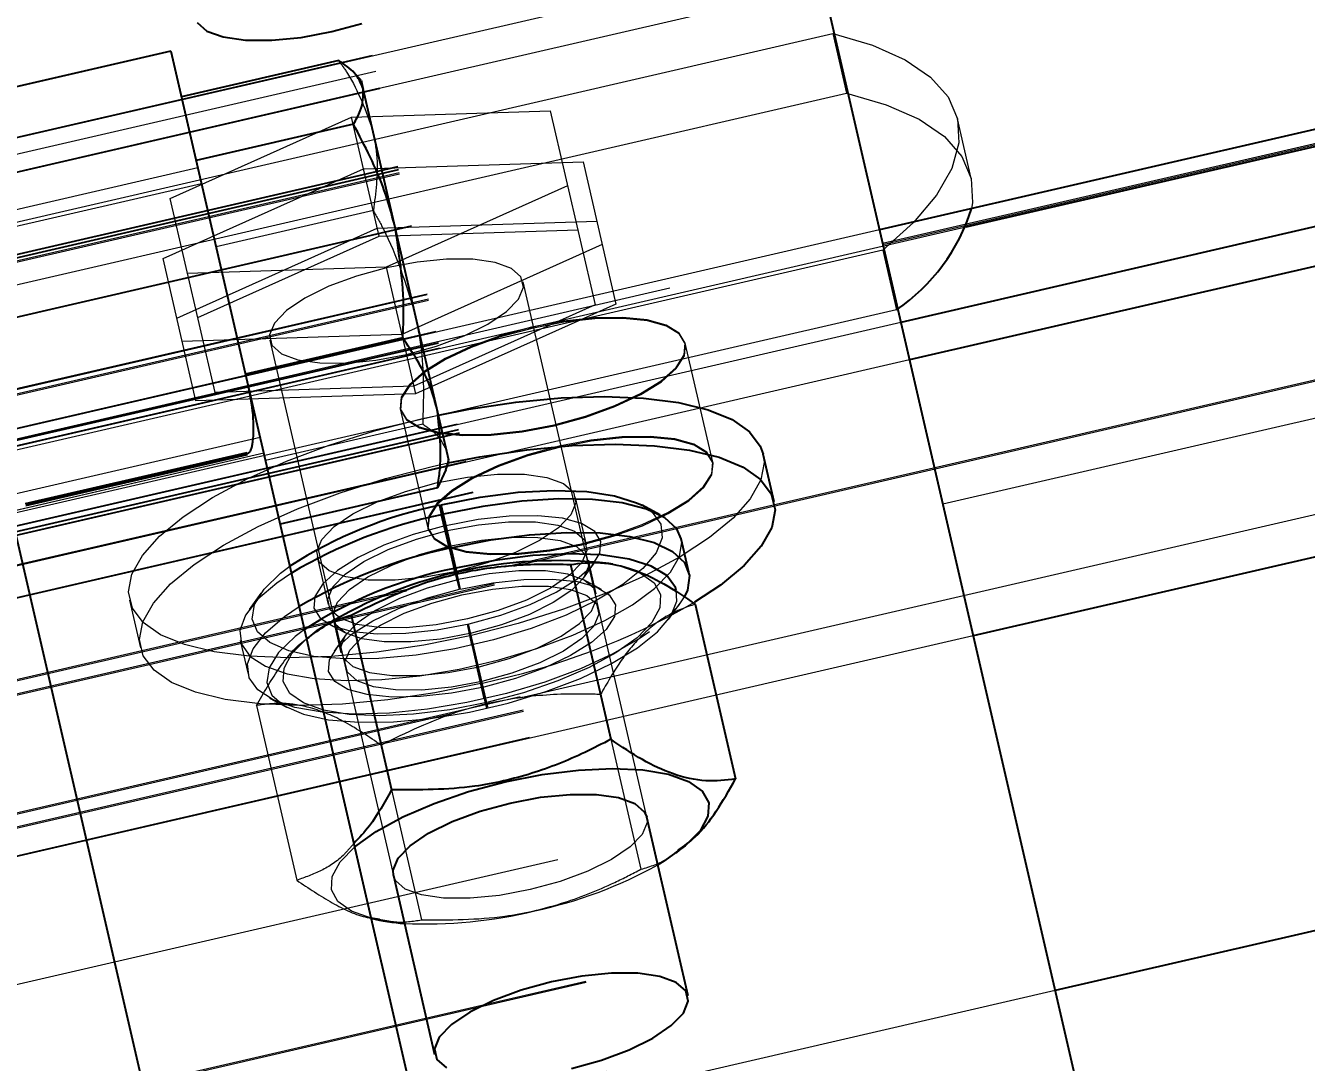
# Model space of a CAD drawing. Header units: millimetres. Extents: x 1293 to 41893, y 1011 to 26911.
# Drawn here: x 11547.72 to 11589.41, y 5356.53 to 5390.3 of the extents above; entities that cross this region are included whole.
import ezdxf

# ---------------------------------------------------------------- set-up
doc = ezdxf.new("R2010")
doc.units = ezdxf.units.MM
doc.header["$LTSCALE"] = 50
doc.linetypes.add('HIDDEN', pattern=[1.905, 1.27, -0.635])
doc.layers.add('CAPA_1', color=7, linetype='Continuous')
doc.styles.add('SLDTEXTSTYLE0', font='TXT', dxfattribs={"width": 0.75})
doc.dimstyles.new('SLDDIMSTYLE0', dxfattribs={"dimtxt": 100, "dimasz": 100, "dimexe": 0, "dimexo": 0.0625, "dimgap": 25, "dimtad": 2, "dimdec": 0, "dimlfac": 1.5, "dimrnd": 1e-09, "dimzin": 12, "dimdsep": 46, "dimtxsty": 'SLDTEXTSTYLE0', "dimsah": 1, "dimcen": 0.09, "dimadec": 0, "dimazin": 3, "dimtfac": 1, "dimtdec": 0, "dimtofl": 0, "dimtmove": 0, "dimatfit": 3, "dimfxl": 1, "dimfrac": 2, "dimtolj": 1, "dimtzin": 12, "dimarcsym": 0})
doc.dimstyles.new('SLDDIMSTYLE1', dxfattribs={"dimtxt": 100, "dimasz": 100, "dimexe": 0, "dimexo": 0.0625, "dimgap": 25, "dimtad": 2, "dimdec": 4, "dimlfac": 75, "dimzin": 12, "dimdsep": 46, "dimtxsty": 'SLDTEXTSTYLE0', "dimsah": 1, "dimcen": 0.09, "dimadec": 0, "dimazin": 3, "dimtfac": 1, "dimtdec": 0, "dimtofl": 0, "dimtmove": 0, "dimatfit": 3, "dimfxl": 1, "dimfrac": 2, "dimtolj": 1, "dimtzin": 12, "dimarcsym": 0})

# ---------------------------------------------------------------- blocks, each defined once
blk = doc.blocks.new('_D_3')
at = {"layer": 'CAPA_1', "transparency": 16777216}
blk.add_arc((9899.266, 4708.493), 5214.315, 0, 13, dxfattribs=at)
for points in [[(14979.938, 5881.459), (14986.476, 5780.493), (15016.521, 5787.127)], [(15113.581, 4708.493), (15128.006, 4808.636), (15097.238, 4808.341)]]:
    blk.add_solid(points, dxfattribs=at)
at = {"layer": 'CAPA_1', "transparency": 16777216, "insert": (15196.758, 5413.272), "char_height": 100, "attachment_point": 1, "rotation": 276.5, "style": 'SLDTEXTSTYLE0'}
blk.add_mtext('13°', dxfattribs=at)
blk = doc.blocks.new('_D_5')
at = {"layer": 'CAPA_1', "transparency": 16777216}
for p, q in [((11574.397, 7831.177), (17588.061, 7831.177)), ((17538.061, 7831.177), (17538.061, 4708.493)), ((16485.165, 4708.493), (17588.061, 4708.493))]:
    blk.add_line(p, q, dxfattribs=at)
for points in [[(17538.061, 7831.177), (17522.676, 7731.177), (17553.445, 7731.177)], [(17538.061, 4708.493), (17553.445, 4808.493), (17522.676, 4808.493)]]:
    blk.add_solid(points, dxfattribs=at)
at = {"layer": 'CAPA_1', "transparency": 16777216, "insert": (17409.154, 6122.057), "char_height": 100, "attachment_point": 1, "rotation": 90, "style": 'SLDTEXTSTYLE0'}
blk.add_mtext('4684', dxfattribs=at)

msp = doc.modelspace()

# ---------------------------------------------------------------- linework, layer by layer
at = {"color": 1, "linetype": 'HIDDEN', "lineweight": 18}
for p, q in [((16327.8123211, 6489.1646889), (11124.0071077, 5287.7715924)), ((12023.0385008, 5496.4572404), (11231.0705122, 5313.6170235)), ((12023.1598204, 5495.9317478), (11231.1918317, 5313.0915308)), ((12023.2840107, 5495.3938202), (11231.3160221, 5312.5536032)), ((12023.2889783, 5495.3723031), (11231.3209897, 5312.5320861)), ((12023.8726632, 5492.8440864), (11231.9046745, 5310.0038695)), ((12023.8776308, 5492.8225693), (11231.9096421, 5309.9823524)), ((12023.8970268, 5492.7385559), (11231.9290381, 5309.898339)), ((12023.9019944, 5492.7170389), (11231.9340057, 5309.8768219)), ((12023.9203405, 5492.6375732), (11231.9523518, 5309.7973563)), ((12023.9299551, 5492.5959276), (11231.9619665, 5309.7557107)), ((12024.3200944, 5490.9060487), (11232.3521058, 5308.0658318)), ((12024.325062, 5490.8845317), (11232.3570734, 5308.0443147)), ((12032.7319294, 5488.8778734), (11232.0831896, 5304.0335471)), ((12024.833013, 5488.6843541), (11232.8650244, 5305.8441372)), ((12024.8379806, 5488.6628371), (11232.869992, 5305.8226201)), ((12024.8710247, 5488.5197074), (11232.9030361, 5305.6794904)), ((12024.8806394, 5488.4780618), (11232.9126507, 5305.6378448)), ((12025.1148595, 5487.463543), (11233.1468708, 5304.623326)), ((12025.1985693, 5487.100956), (11233.2305806, 5304.2607391)), ((12025.2035369, 5487.079439), (11233.2355482, 5304.239222)), ((12025.2382307, 5486.9291638), (11233.270242, 5304.0889468)), ((12025.810123, 5484.4520259), (11233.8421343, 5301.611809)), ((12025.8512467, 5484.2738995), (11233.883258, 5301.4336826)), ((12025.8562143, 5484.2523825), (11233.8882257, 5301.4121655)), ((12025.8756103, 5484.168369), (11233.9076217, 5301.3281521)), ((12025.8805779, 5484.146852), (11233.9125893, 5301.306635)), ((12026.0919694, 5483.2312148), (11234.1239808, 5300.3909978)), ((12008.7223607, 5483.1916215), (11249.7530382, 5307.9697469)), ((12008.7319754, 5483.1499759), (11249.7626529, 5307.9281013)), ((12026.3230416, 5482.2303313), (11234.3550529, 5299.3901144)), ((12026.3280092, 5482.2088143), (11234.3600205, 5299.3685973)), ((12027.0114188, 5479.2486419), (11235.0434302, 5296.408425)), ((12027.0210335, 5479.2069963), (11235.0530448, 5296.3667794)), ((12027.8604579, 5475.5710498), (11235.8924692, 5292.7308328)), ((12027.9621031, 5475.1307761), (11235.9941144, 5292.2905591)), ((12027.9717177, 5475.0891305), (11236.0037291, 5292.2489135)), ((12010.6836634, 5474.6962862), (11251.7143409, 5299.4744116)), ((12028.1683281, 5474.2375174), (11236.2003394, 5291.3973004)), ((12029.0875821, 5470.2557909), (11237.1195934, 5287.4155739)), ((12030.000852, 5466.2999843), (11238.0328633, 5283.4597674)), ((12030.0104666, 5466.2583387), (11238.042478, 5283.4181218)), ((12030.6782263, 5463.3659541), (11238.7102376, 5280.5257371)), ((12030.8302167, 5462.7076111), (11238.862228, 5279.8673941)), ((12030.9515362, 5462.1821185), (11238.9835476, 5279.3419015)), ((12030.9611509, 5462.1404729), (11238.9931622, 5279.3002559)), ((12031.0757266, 5461.6441909), (11239.107738, 5278.8039739)), ((12031.0853413, 5461.6025453), (11239.1173526, 5278.7623283)), ((12031.664379, 5459.0944571), (11239.6963904, 5276.2542401)), ((12031.6739937, 5459.0528115), (11239.706005, 5276.2125945)), ((12031.6887427, 5458.9889266), (11239.720754, 5276.1487096)), ((12031.6983573, 5458.947281), (11239.7303686, 5276.107064)), ((11730.0150117, 5428.2312722), (11341.2547739, 5338.4788993)), ((11694.5335261, 5402.9538126), (11563.316783, 5372.6600405)), ((11694.3164923, 5402.8598411), (11563.6100414, 5372.6838792)), ((11695.8901168, 5398.8857923), (11563.8018409, 5368.390811)), ((11573.4366415, 5392.6358085), (11507.4393092, 5377.3991238)), ((11543.0580806, 5382.8927723), (11573.9943301, 5390.0349683)), ((11573.9943301, 5390.0349683), (11574.4417614, 5388.0969306)), ((11552.4434171, 5389.4729107), (11544.1937505, 5387.5683251)), ((11552.4477236, 5389.4542574), (11544.198057, 5387.5496718)), ((11552.4454838, 5389.4639589), (11552.4434171, 5389.4729107)), ((11543.5055118, 5380.9547346), (11574.4417614, 5388.0969306)), ((11552.4237151, 5384.6682965), (11558.3288977, 5387.3185037)), ((11558.3288977, 5387.3185037), (11564.798215, 5387.5251749)), ((11559.2237602, 5383.4424283), (11558.3288977, 5387.3185037)), ((11564.798215, 5387.5251749), (11566.2572122, 5381.2055637)), ((11578.5039199, 5385.3198273), (11578.0564887, 5387.257865)), ((11553.3238098, 5385.6595108), (11528.5748102, 5379.945754)), ((11553.3237302, 5385.6598558), (11545.0740636, 5383.7552702)), ((11552.191953, 5382.7085611), (11558.7171022, 5385.6370052)), ((11558.7171022, 5385.6370052), (11565.8656129, 5385.8653742)), ((11565.8656129, 5385.8653742), (11566.9364056, 5381.2272615)), ((11553.4427668, 5385.1442516), (11517.6309643, 5376.8764455)), ((11565.3623497, 5385.0816391), (11559.4571671, 5382.431432)), ((11553.8827124, 5378.3486853), (11552.4237151, 5384.6682965)), ((11559.0363563, 5384.2748129), (11553.9163875, 5383.092775)), ((11559.1645335, 5383.6989675), (11566.3130442, 5383.9273365)), ((11575.5130002, 5383.6421111), (11509.5156678, 5368.4054263)), ((11578.3216695, 5383.7276818), (11509.639039, 5367.8710471)), ((11552.6393842, 5380.7705234), (11559.1645335, 5383.6989675)), ((11559.2237602, 5383.4424283), (11565.6930775, 5383.6490995)), ((11553.3185777, 5380.7922212), (11559.2237602, 5383.4424283)), ((11566.4889743, 5383.1652992), (11559.9638251, 5380.2368551)), ((11575.6228467, 5382.981088), (11544.6865972, 5375.838892)), ((11553.2627457, 5378.0704484), (11552.191953, 5382.7085611)), ((11575.6228467, 5382.981088), (11576.070278, 5381.0430503)), ((11559.4571671, 5382.431432), (11552.9878498, 5382.2247607)), ((11559.4571671, 5382.431432), (11560.4112564, 5378.2988174)), ((11567.9375943, 5364.5175748), (11563.9127282, 5381.9511852)), ((11576.070278, 5381.0430503), (11545.1340284, 5373.9008543)), ((11566.2572122, 5381.2055637), (11560.3520296, 5378.5553566)), ((11566.9364056, 5381.2272615), (11560.4112564, 5378.2988174)), ((11576.2082637, 5380.630594), (11510.2109313, 5365.3939093)), ((11559.9638251, 5380.2368551), (11552.8153144, 5380.0084861)), ((11555.6630616, 5380.0465996), (11559.6879278, 5362.6129892)), ((11570.0876863, 5376.0794146), (11569.1928238, 5379.95549)), ((11576.4901102, 5379.4097829), (11510.4927778, 5364.1730981)), ((11560.3520296, 5378.5553566), (11553.8827124, 5378.3486853)), ((11560.4112564, 5378.2988174), (11553.2627457, 5378.0704484)), ((11559.9119489, 5377.8128312), (11560.8068114, 5373.9367559)), ((11560.6426574, 5377.3171587), (11555.5226885, 5376.1351208)), ((11519.5355499, 5368.626779), (11555.3473524, 5376.894585)), ((11530.717469, 5370.6648791), (11555.4664686, 5376.3786359)), ((11547.2167224, 5374.4743953), (11555.466389, 5376.3789809)), ((11554.9191748, 5376.3968624), (11547.7007165, 5374.73035)), ((11554.9394311, 5376.3091226), (11547.7209729, 5374.6426102)), ((11570.0956155, 5376.0450693), (11570.0876863, 5376.0794146)), ((11565.9780147, 5373.3818247), (11565.6200697, 5374.9322548)), ((11560.8068114, 5373.9367559), (11560.8147407, 5373.9024105)), ((11557.2054098, 5372.9895775), (11557.5633548, 5371.4391474)), ((11565.8746859, 5372.3024597), (11566.2578856, 5372.833656)), ((11566.2927258, 5371.7928345), (11566.0403745, 5372.8858877)), ((11561.8409425, 5371.938278), (11561.713497, 5372.4375791)), ((11561.7291055, 5372.4412198), (11561.7738562, 5372.2473832)), ((11561.8777298, 5371.9468232), (11561.7618375, 5372.448808)), ((11561.8409425, 5371.938278), (11561.7738562, 5372.2473832)), ((11566.4653265, 5371.9351307), (11565.8880478, 5372.2445831)), ((11560.335161, 5371.9716788), (11301.5360256, 5312.2231905)), ((11560.1181272, 5371.8777073), (11301.829284, 5312.2470293)), ((11551.1006566, 5371.5801842), (11551.4586016, 5370.029754)), ((11555.3745424, 5371.8072915), (11554.9913428, 5371.2760951)), ((11568.642894, 5370.9516085), (11569.0260936, 5371.4828048)), ((11557.5521099, 5370.8237693), (11558.1293886, 5370.5143169)), ((11557.7247106, 5370.9660655), (11557.9770619, 5369.8730122)), ((11562.2442257, 5370.1200434), (11562.1028965, 5370.8036306)), ((11562.1781025, 5370.4964001), (11562.1028965, 5370.8036306)), ((11562.7727625, 5368.0700106), (11562.1397066, 5370.8120767)), ((11578.5664688, 5370.4160854), (11512.5691364, 5355.1794007)), ((11554.7053327, 5370.2689871), (11554.9576839, 5369.1759339)), ((11557.0773793, 5370.502218), (11557.0743401, 5370.5000229)), ((11558.1427505, 5370.4564403), (11557.7595508, 5369.925244)), ((11562.1781025, 5370.4964001), (11562.4304538, 5369.4033468)), ((11562.2442257, 5370.1200434), (11562.3927353, 5369.4582552)), ((11562.6450866, 5368.3652019), (11562.3927353, 5369.4582552)), ((11562.5789633, 5368.7415585), (11562.4304538, 5369.4033468)), ((11562.5789633, 5368.7415585), (11562.7202926, 5368.0579713)), ((11555.2281782, 5368.1548455), (11556.542912, 5362.4601081)), ((11555.6562352, 5368.3961298), (11556.2335139, 5368.0866773)), ((11562.6450866, 5368.3652019), (11562.7202926, 5368.0579713)), ((11561.6917517, 5367.9036585), (11302.0210835, 5307.9539611)), ((11566.7709488, 5367.050572), (11567.7480588, 5362.8182438)), ((11559.6261088, 5365.4010558), (11560.6032188, 5361.1687276)), ((11559.2302893, 5361.1615807), (11559.2339832, 5361.1609401)), ((11581.2330045, 5358.8660507), (11515.2356721, 5343.6293659))]:
    msp.add_line(p, q, dxfattribs=at)
at = {"color": 7, "linetype": 'Continuous', "lineweight": 25}
for p, q in [((11564.8201837, 5429.9577879), (11588.4516773, 5327.5985435)), ((11537.3251661, 5417.319433), (11560.1298502, 5318.5414937)), ((11676.2619718, 5406.9018439), (11575.5130002, 5383.6421111)), ((11676.1319912, 5406.3089738), (11578.3216695, 5383.7276818)), ((11678.9771262, 5404.3566554), (11576.2082637, 5380.630594)), ((11680.0777977, 5403.3248849), (11576.4901102, 5379.4097829)), ((11685.8072621, 5395.1745734), (11578.5664688, 5370.4160854)), ((11552.4454838, 5389.4639589), (11544.1958172, 5387.5593733)), ((11552.4454838, 5389.4639589), (11562.9431996, 5343.9933559)), ((11557.9087274, 5389.1591105), (11552.7887585, 5387.9770726)), ((11558.6390427, 5388.5164709), (11558.4143264, 5388.7574497)), ((11558.6390427, 5388.5164709), (11558.6971533, 5388.2647662)), ((11558.6971533, 5388.2647662), (11558.7039773, 5388.2352084)), ((11561.4960179, 5376.1415519), (11558.7039773, 5388.2352084)), ((11558.3873995, 5387.0857538), (11553.2674306, 5385.9037159)), ((11688.4737977, 5383.6245386), (11581.2330045, 5358.8660507)), ((11559.9937005, 5380.1280996), (11554.8737317, 5378.9460616)), ((11554.929227, 5376.3533214), (11547.7107688, 5374.686809)), ((11561.3996823, 5375.8264524), (11561.4960179, 5376.1415519)), ((11572.082768, 5374.791218), (11571.724823, 5376.3416482)), ((11561.3999104, 5375.8283307), (11561.1213295, 5375.243802)), ((11561.1213295, 5375.243802), (11556.0013606, 5374.0617641)), ((11561.1922366, 5374.6767089), (11561.2593229, 5374.3676037)), ((11561.1922366, 5374.6767089), (11561.3648756, 5374.0003501)), ((11561.7207408, 5372.6268173), (11561.2446739, 5374.6888894)), ((11561.5116741, 5373.2745504), (11561.2593229, 5374.3676037)), ((11568.3612012, 5374.3627702), (11567.7839225, 5374.6722226)), ((11561.521505, 5373.3404364), (11561.3648756, 5374.0003501)), ((11569.3121037, 5372.4899128), (11569.0597525, 5373.5829661)), ((11561.5116741, 5373.2745504), (11561.6683035, 5372.6146368)), ((11561.521505, 5373.3404364), (11561.7291055, 5372.4412198)), ((11565.4562939, 5372.7449683), (11566.7709488, 5367.050572)), ((11566.8292233, 5372.7521152), (11566.7081667, 5372.7731083)), ((11561.713497, 5372.4375791), (11561.6683035, 5372.6146368)), ((11561.7618375, 5372.448808), (11561.7207408, 5372.6268173)), ((11569.5166007, 5371.4535878), (11570.8313344, 5365.7588504)), ((11558.3114539, 5371.0954521), (11559.6261088, 5365.4010558)), ((11557.1739423, 5370.5719591), (11557.0773793, 5370.502218)), ((11569.2819033, 5358.6947329), (11567.9375943, 5364.5175748)), ((11568.8855704, 5363.3417368), (11568.9851726, 5363.413673)), ((11559.6879278, 5362.6129892), (11561.0322367, 5356.7901473)), ((11558.9634139, 5361.2317016), (11559.2384655, 5361.187521)), ((11559.2339832, 5361.1609401), (11559.351346, 5361.1405876))]:
    msp.add_line(p, q, dxfattribs=at)
at = {"color": 7, "linetype": 'Continuous', "lineweight": 25, "flags": 128}
for points in [[(11553.3052077, 5390.3967982), (11553.619417, 5390.1215206), (11554.1510564, 5389.9270642), (11554.8692291, 5389.82473), (11555.7321975, 5389.8204652), (11556.6898089, 5389.9145179), (11557.6864104, 5390.1014219), (11558.6640833, 5390.370315)], [(11561.1566982, 5377.6113071), (11562.1445123, 5377.803293), (11563.6741966, 5378.0328974), (11565.1533636, 5378.1715404), (11566.5489713, 5378.216125), (11567.8298441, 5378.1656553), (11568.9673693, 5378.0212586), (11569.9361366, 5377.7861606), (11570.7145053, 5377.465613), (11571.285088, 5377.0667763), (11571.6351387, 5376.5985597), (11571.724823, 5376.3416482)], [(11561.4683488, 5376.0510503), (11562.5024573, 5376.2528629), (11564.0321416, 5376.4824672), (11565.5113086, 5376.6211102), (11566.9069163, 5376.6656948), (11568.1877891, 5376.6152251), (11569.3253143, 5376.4708285), (11570.2940816, 5376.2357305), (11571.0724503, 5375.9151829), (11571.643033, 5375.5163461), (11571.9930837, 5375.0481296), (11572.1147829, 5374.5209924), (11572.005412, 5373.9467101), (11571.6674143, 5373.338111), (11571.1083399, 5372.7087903), (11570.3406778, 5372.072806), (11569.4956547, 5371.5125871)], [(11561.2446739, 5374.6888894), (11562.5133122, 5374.9385176), (11563.7551771, 5375.0970044), (11564.9254963, 5375.1586359), (11565.9820772, 5375.1211901), (11566.8868275, 5374.9860171), (11567.6071288, 5374.7579902), (11567.7839225, 5374.6722226)], [(11569.0597525, 5373.5829661), (11568.9159677, 5373.9014536), (11568.5289977, 5374.2632941), (11567.9289389, 5374.550199), (11567.1350293, 5374.7529699), (11566.1727222, 5374.8651059), (11565.0728697, 5374.8830118), (11563.8707336, 5374.8061137), (11562.6048551, 5374.6368768), (11561.3158188, 5374.380727)], [(11561.56817, 5373.2876737), (11562.8572063, 5373.5438235), (11564.1230849, 5373.7130604), (11565.325221, 5373.7899586), (11566.4250735, 5373.7720526), (11567.3873805, 5373.6599166), (11568.1812901, 5373.4571457), (11568.781349, 5373.1702409), (11569.168319, 5372.8084004), (11569.3297936, 5372.383225), (11569.260596, 5371.9083462), (11569.1785377, 5371.7264493)], [(11568.8987361, 5371.923876), (11568.8741633, 5371.9972372), (11568.5930795, 5372.3832581), (11568.0831957, 5372.6959181), (11567.3628943, 5372.923945), (11566.458144, 5373.059118), (11565.4015632, 5373.0965638), (11564.2312439, 5373.0349323), (11562.9893791, 5372.8764455), (11561.7207408, 5372.6268173)], [(11558.4290131, 5363.5464461), (11558.4371847, 5363.5533456), (11559.1274322, 5364.047953), (11559.9977343, 5364.5240116), (11561.0146457, 5364.9632267), (11562.1390871, 5365.3487196), (11563.3278469, 5365.6656761), (11564.5352416, 5365.9019155), (11565.7148718, 5366.0483594), (11566.821405, 5366.0993801), (11567.8123177, 5366.0530168), (11568.6495296, 5365.9110512), (11569.3008673, 5365.678939), (11569.7413001, 5365.3656002), (11569.9539024, 5364.9830762), (11569.9305042, 5364.5460671), (11569.6720045, 5364.071367), (11569.1883374, 5363.5772184), (11568.4980899, 5363.082611), (11568.2968423, 5362.9615008)], [(11559.6879278, 5362.6129892), (11559.6787432, 5362.7899827), (11559.8404789, 5363.1751408), (11560.2330692, 5363.5829725), (11560.8336982, 5363.9897761), (11561.6074595, 5364.3719096), (11562.5093848, 5364.7071649), (11563.4870577, 5364.9760581), (11564.4836593, 5365.162962), (11565.4412707, 5365.2570147), (11566.304239, 5365.25275), (11567.0224117, 5365.1504157), (11567.5540512, 5364.9559593), (11567.8682604, 5364.6806818), (11567.9375943, 5364.5175748)], [(11565.4827733, 5356.331664), (11566.4604462, 5356.6005572), (11567.3623716, 5356.9358125), (11568.1361328, 5357.317946), (11568.7367618, 5357.7247496), (11569.1293521, 5358.1325812), (11569.2910878, 5358.5177393), (11569.2125694, 5358.8578399), (11568.8983601, 5359.1331174), (11568.3667207, 5359.3275739), (11567.648548, 5359.4299081), (11566.7855796, 5359.4341728), (11565.8279682, 5359.3401202), (11564.8313667, 5359.1532162)], [(11564.8313667, 5359.1532162), (11563.8536938, 5358.884323), (11562.9517684, 5358.5490677), (11562.1780072, 5358.1669342), (11561.5773782, 5357.7601306), (11561.1847879, 5357.352299), (11561.0230522, 5356.9671409), (11561.1015706, 5356.6270403), (11561.4157799, 5356.3517628)]]:
    msp.add_lwpolyline(points, dxfattribs=at)
at = {"color": 1, "linetype": 'HIDDEN', "lineweight": 18, "flags": 128}
for points in [[(11573.9943301, 5390.0349683), (11575.2879208, 5389.6592103), (11576.354986, 5389.1859188), (11577.1796504, 5388.6221353), (11577.7496446, 5387.9762476), (11578.0564887, 5387.257865), (11578.0956173, 5386.4776754), (11577.8664484, 5385.6472863), (11577.3723914, 5384.779052), (11576.6207969, 5383.8858898), (11575.6228467, 5382.981088)], [(11574.4417614, 5388.0969306), (11575.7353521, 5387.7211726), (11576.8024173, 5387.2478811), (11577.6270816, 5386.6840976), (11578.1970759, 5386.0382099), (11578.5039199, 5385.3198273), (11578.5430485, 5384.5396377), (11578.5104159, 5384.334119)], [(11560.1135982, 5379.5881164), (11561.0912711, 5379.8570095), (11561.9931965, 5380.1922648), (11562.7669578, 5380.5743983), (11563.3675867, 5380.9812019), (11563.760177, 5381.3890336), (11563.9219127, 5381.7741917), (11563.8433943, 5382.1142922), (11563.529185, 5382.3895698), (11562.9975456, 5382.5840262), (11562.2793729, 5382.6863604), (11561.4164046, 5382.6906251), (11560.4587932, 5382.5965725), (11559.4621916, 5382.4096685), (11558.4845187, 5382.1407753), (11557.5825934, 5381.8055201), (11556.8088321, 5381.4233866), (11556.2082031, 5381.016583), (11555.8156128, 5380.6087513), (11555.6538771, 5380.2235932), (11555.7323955, 5379.8834927), (11556.0466048, 5379.6082151), (11556.5782443, 5379.4137587), (11557.296417, 5379.3114245), (11558.1593853, 5379.3071597), (11559.1169967, 5379.4012124), (11560.1135982, 5379.5881164)], [(11569.1928238, 5379.95549), (11568.994943, 5380.2817977), (11568.574294, 5380.538022), (11567.9519696, 5380.7113147), (11567.159176, 5380.7929864), (11566.2356671, 5380.7789415), (11565.2277514, 5380.6698844), (11564.1859701, 5380.4712837), (11563.1625625, 5380.193098), (11562.2088464, 5379.8492767), (11561.3726452, 5379.4570605), (11560.6958895, 5379.0361166), (11560.2125146, 5378.6075531), (11559.9467591, 5378.1928598), (11559.9119489, 5377.8128312), (11560.1098296, 5377.4865236), (11560.5304787, 5377.2302993), (11561.1528031, 5377.0570065), (11561.9455967, 5376.9753349), (11562.8691056, 5376.9893798), (11563.8770213, 5377.0984368), (11564.9188026, 5377.2970376), (11565.9422102, 5377.5752233), (11566.8959263, 5377.9190446), (11567.7321275, 5378.3112608), (11568.4088832, 5378.7322046), (11568.892258, 5379.1607682), (11569.1580136, 5379.5754615), (11569.1928238, 5379.95549)], [(11569.2006824, 5379.9214506), (11569.0028503, 5380.2475478), (11568.5822473, 5380.5035721), (11567.9599644, 5380.6766855), (11567.1672054, 5380.7582073), (11566.2437225, 5380.7440498), (11565.2358229, 5380.6349227), (11564.1940471, 5380.4362983), (11563.170634, 5380.1581363), (11562.2169018, 5379.814385), (11561.3806746, 5379.4222814), (11560.7038843, 5379.0014874), (11560.220468, 5378.5731032), (11559.9546663, 5378.1586099), (11559.9198075, 5377.7787918), (11560.1176397, 5377.4526947), (11560.5382426, 5377.1966703), (11561.1605255, 5377.0235569), (11561.9532845, 5376.9420351), (11562.8767675, 5376.9561927), (11563.884667, 5377.0653197), (11564.9264428, 5377.2639441), (11565.9498559, 5377.5421061), (11566.9035882, 5377.8858575), (11567.7398154, 5378.277961), (11568.4166057, 5378.698755), (11568.9000219, 5379.1271392), (11569.1658236, 5379.5416325), (11569.2006824, 5379.9214506)], [(11562.2269981, 5370.433976), (11560.6809672, 5370.1185393), (11559.151283, 5369.888935), (11557.6721159, 5369.750292), (11556.2765082, 5369.7057074), (11554.9956355, 5369.7561771), (11553.8581102, 5369.9005737), (11552.8893429, 5370.1356717), (11552.1109742, 5370.4562193), (11551.5403916, 5370.8550561), (11551.1903409, 5371.3232726), (11551.0686417, 5371.8504098), (11551.1780125, 5372.4246921), (11551.5160103, 5373.0332912), (11552.0750846, 5373.6626119), (11552.8427467, 5374.2985962), (11553.8018483, 5374.9270373), (11554.9309647, 5375.5338968), (11556.2048732, 5376.1056186), (11557.5951168, 5376.6294312), (11559.0706398, 5377.0936337), (11560.5984815, 5377.4878563), (11561.1566982, 5377.6113071)], [(11570.0876863, 5376.0794146), (11569.8898056, 5376.4057223), (11569.4691565, 5376.6619466), (11568.8468322, 5376.8352394), (11568.0540385, 5376.916911), (11567.1305296, 5376.9028661), (11566.1226139, 5376.7938091), (11565.0808326, 5376.5952083), (11564.057425, 5376.3170226), (11563.1037089, 5375.9732013), (11562.2675077, 5375.5809851), (11561.590752, 5375.1600413), (11561.1073772, 5374.7314777), (11560.8416216, 5374.3167844), (11560.8068114, 5373.9367559), (11561.0046922, 5373.6104482), (11561.4253412, 5373.3542239), (11562.0476656, 5373.1809311), (11562.8404592, 5373.0992595), (11563.7639681, 5373.1133044), (11564.7718838, 5373.2223614), (11565.8136651, 5373.4209622), (11566.8370727, 5373.6991479), (11567.7907888, 5374.0429692), (11568.62699, 5374.4351854), (11569.3037457, 5374.8561292), (11569.7871206, 5375.2846928), (11570.0528761, 5375.6993861), (11570.0876863, 5376.0794146)], [(11570.0956155, 5376.0450693), (11569.8977834, 5376.3711664), (11569.4771805, 5376.6271907), (11568.8548976, 5376.8003041), (11568.0621385, 5376.881826), (11567.1386556, 5376.8676684), (11566.1307561, 5376.7585414), (11565.0889803, 5376.5599169), (11564.0655672, 5376.281755), (11563.1118349, 5375.9380036), (11562.2756077, 5375.5459001), (11561.5988174, 5375.125106), (11561.1154012, 5374.6967219), (11560.8495995, 5374.2822285), (11560.8147407, 5373.9024105), (11561.0125728, 5373.5763133), (11561.4331757, 5373.320289), (11562.0554586, 5373.1471756), (11562.8482177, 5373.0656537), (11563.7717006, 5373.0798113), (11564.7796001, 5373.1889384), (11565.8213759, 5373.3875628), (11566.8447891, 5373.6657248), (11567.7985213, 5374.0094761), (11568.6347485, 5374.4015797), (11569.3115388, 5374.8223737), (11569.7949551, 5375.2507579), (11570.0607568, 5375.6652512), (11570.0956155, 5376.0450693)], [(11562.5849431, 5368.8835459), (11561.0389122, 5368.5681092), (11559.509228, 5368.3385048), (11558.0300609, 5368.1998618), (11556.6344533, 5368.1552772), (11555.3535805, 5368.2057469), (11554.2160552, 5368.3501436), (11553.2472879, 5368.5852416), (11552.4689192, 5368.9057892), (11551.8983366, 5369.3046259), (11551.5482859, 5369.7728425), (11551.4265867, 5370.2999796), (11551.5359575, 5370.874262), (11551.8739553, 5371.482861), (11552.4330296, 5372.1121817), (11553.2006917, 5372.748166), (11554.1597934, 5373.3766071), (11555.2889097, 5373.9834667), (11556.5628182, 5374.5551884), (11557.9530618, 5375.0790011), (11559.4285848, 5375.5432035), (11560.9564265, 5375.9374262), (11561.4683488, 5376.0510503)], [(11571.724823, 5376.3416482), (11571.7568379, 5376.0714226), (11571.647467, 5375.4971402), (11571.3094693, 5374.8885412), (11570.7503949, 5374.2592205), (11569.9827328, 5373.6232362), (11569.0236312, 5372.9947951), (11567.8945148, 5372.3879355), (11566.6206064, 5371.8162138), (11565.2303627, 5371.2924011), (11563.7548397, 5370.8281987), (11562.2269981, 5370.433976)], [(11561.7449572, 5372.5219246), (11560.7284236, 5372.3312825), (11559.7516599, 5372.2353488), (11558.8714322, 5372.2396988), (11558.1388961, 5372.3440797), (11557.5966238, 5372.5424253), (11557.2761304, 5372.8232084), (11557.1960416, 5373.1701109), (11557.361012, 5373.5629722), (11557.7614541, 5373.9789605), (11558.3740957, 5374.3939002), (11559.1633322, 5374.7836764), (11560.0832961, 5375.1256367), (11561.0805224, 5375.3999078), (11562.097056, 5375.5905498), (11563.0738196, 5375.6864835), (11563.9540473, 5375.6821335), (11564.6865834, 5375.5777526), (11565.2288557, 5375.379407), (11565.5493492, 5375.0986239), (11565.6294379, 5374.7517214), (11565.4644675, 5374.3588601), (11565.0640254, 5373.9428718), (11564.4513839, 5373.5279322), (11563.6621474, 5373.138156), (11562.7421835, 5372.7961956), (11561.7449572, 5372.5219246)], [(11567.7839225, 5374.6722226), (11568.1170127, 5374.4453302), (11568.3980965, 5374.0593093), (11568.4402466, 5373.6138444), (11568.2419433, 5373.1249957), (11567.8103359, 5372.6103872), (11567.160985, 5372.0885718), (11566.3173011, 5371.5783622), (11565.3097009, 5371.0981526), (11564.174511, 5370.6652556), (11562.9526575, 5370.2952784), (11561.688191, 5370.0015593), (11560.4266987, 5369.7946877), (11559.2136603, 5369.6821218), (11558.0928085, 5369.6679198), (11557.1045528, 5369.7525937), (11556.2845222, 5369.933091), (11555.6622806, 5370.2029041), (11555.2602613, 5370.5523057), (11555.092958, 5370.9686991), (11555.1664025, 5371.4370723), (11555.4779468, 5371.9405393), (11556.0163591, 5372.4609491), (11556.3182949, 5372.688971)], [(11561.3648756, 5374.0003501), (11560.3370467, 5373.7180059), (11559.380927, 5373.3702608), (11558.5443409, 5372.9745086), (11557.8691336, 5372.5505445), (11557.3890784, 5372.1195748), (11557.1281871, 5371.7031562), (11557.0995094, 5371.3221176), (11557.3044797, 5370.9955183), (11557.7328456, 5370.7396943), (11558.3631805, 5370.5674418), (11559.1639557, 5370.4873768), (11560.0951172, 5370.5035039), (11561.110089, 5370.6150166), (11562.1581033, 5370.816337), (11563.1867392, 5371.0973953), (11564.1445453, 5371.4441333), (11564.9836131, 5371.8392073), (11565.6619731, 5372.2628562), (11566.1456944, 5372.6938894), (11566.4105816, 5373.110747), (11566.4433854, 5373.4925782), (11566.2424649, 5373.8202841), (11565.81787, 5374.0774732), (11565.1908385, 5374.2512811), (11564.392734, 5374.3330141), (11563.463477, 5374.3185839), (11562.449548, 5374.2087125), (11561.4016629, 5374.0088953)], [(11562.1029022, 5370.9714944), (11561.0863686, 5370.7808524), (11560.1096049, 5370.6849187), (11559.2293772, 5370.6892687), (11558.4968411, 5370.7936496), (11557.9545689, 5370.9919952), (11557.6340754, 5371.2727783), (11557.5539866, 5371.6196808), (11557.718957, 5372.0125421), (11558.1193991, 5372.4285304), (11558.7320407, 5372.84347), (11559.5212772, 5373.2332462), (11560.4412411, 5373.5752066), (11561.4384674, 5373.8494776), (11562.455001, 5374.0401197), (11563.4317646, 5374.1360534), (11564.3119923, 5374.1317034), (11565.0445284, 5374.0273225), (11565.5868007, 5373.8289769), (11565.9072942, 5373.5481938), (11565.9873829, 5373.2012913), (11565.8224125, 5372.80843), (11565.4219704, 5372.3924417), (11564.8093289, 5371.977502), (11564.0200924, 5371.5877258), (11563.1001285, 5371.2457655), (11562.1029022, 5370.9714944)], [(11556.3695803, 5372.4668295), (11555.8907517, 5372.1410708), (11555.274978, 5371.6108489), (11554.8710462, 5371.0907301), (11554.6919068, 5370.5973897), (11554.743303, 5370.1466446), (11555.0235869, 5369.7529458), (11555.5237727, 5369.4289155), (11556.227824, 5369.1849423), (11557.1131685, 5369.0288481), (11558.1514217, 5368.9656374), (11559.3092967, 5368.9973368), (11560.5496713, 5369.1229299), (11561.8327784, 5369.3383902), (11563.117481, 5369.6368098), (11564.3625908, 5370.0086214), (11565.528189, 5370.4419044), (11566.5769058, 5370.9227675), (11567.4751188, 5371.4357941), (11568.1940309, 5371.9645361), (11568.7105933, 5372.492042), (11569.0082447, 5373.0013994), (11569.0774424, 5373.4762783), (11569.0597525, 5373.5829661)], [(11561.5542336, 5373.3480389), (11562.5575616, 5373.5362588), (11563.5217577, 5373.6311283), (11564.390926, 5373.6271476), (11565.1146795, 5373.5245474), (11565.6510613, 5373.3292757), (11565.9689763, 5373.0526527), (11566.0499947, 5372.7107145), (11565.8894196, 5372.3232839), (11565.4965598, 5371.9128208), (11564.8941901, 5371.5031204), (11564.1172306, 5371.1179335), (11563.2107228, 5370.7795902), (11562.2272185, 5370.5077046), (11561.2237328, 5370.3180383), (11560.2584393, 5370.2215866), (11559.3872975, 5370.223941), (11558.6608088, 5370.324965), (11558.1210889, 5370.518802), (11557.799426, 5370.794215), (11557.7144676, 5371.1352379), (11557.8711387, 5371.5221011), (11558.2603569, 5371.9323777), (11558.8595587, 5372.3422831), (11559.6340073, 5372.7280546), (11560.538807, 5373.0673285), (11561.521505, 5373.3404364)], [(11566.7081667, 5372.7731083), (11567.0835202, 5372.6941831), (11567.7348579, 5372.462071), (11568.1752907, 5372.1487322), (11568.387893, 5371.7662081), (11568.3644948, 5371.3291991), (11568.1059951, 5370.854499), (11567.622328, 5370.3603503), (11566.9320805, 5369.8657429), (11566.0617784, 5369.3896843), (11565.044867, 5368.9504692), (11563.9204256, 5368.5649763), (11562.7316658, 5368.2480199)], [(11561.8777298, 5371.9468232), (11562.9256149, 5372.1466403), (11563.9395438, 5372.2565118), (11564.8688009, 5372.270942), (11565.6669053, 5372.189209), (11566.2939368, 5372.0154011), (11566.7185317, 5371.758212), (11566.9194522, 5371.4305061), (11566.8866485, 5371.0486749), (11566.6217613, 5370.6318173), (11566.13804, 5370.2007841), (11565.45968, 5369.7771352), (11564.6206122, 5369.3820611), (11563.662806, 5369.0353232), (11562.6341701, 5368.7542649), (11561.5861559, 5368.5529445), (11560.571184, 5368.4414318), (11559.6400226, 5368.4253047), (11558.8392474, 5368.5053697), (11558.2089124, 5368.6776222), (11557.7805466, 5368.9334461), (11557.5755763, 5369.2600455), (11557.604254, 5369.6410841), (11557.8651452, 5370.0575027), (11558.3452005, 5370.4884724), (11559.0204078, 5370.9124365), (11559.8569939, 5371.3081887), (11560.8131136, 5371.6559338), (11561.8409425, 5371.938278)], [(11561.7738562, 5372.2473832), (11560.7911582, 5371.9742752), (11559.8863586, 5371.6350014), (11559.1119099, 5371.2492298), (11558.5127081, 5370.8393244), (11558.1234899, 5370.4290479), (11557.9668188, 5370.0421846), (11558.0517773, 5369.7011617), (11558.3734401, 5369.4257487), (11558.9131601, 5369.2319117), (11559.6396488, 5369.1308878), (11560.5107906, 5369.1285334), (11561.4760841, 5369.224985), (11562.4795698, 5369.4146513), (11563.4630741, 5369.6865369), (11564.3695818, 5370.0248803), (11565.1465413, 5370.4100671), (11565.7489111, 5370.8197675), (11566.1417708, 5371.2302306), (11566.3023459, 5371.6176612), (11566.2213276, 5371.9595994), (11565.9034125, 5372.2362225), (11565.3670308, 5372.4314942), (11564.6432772, 5372.5340943), (11563.7741089, 5372.5380751), (11562.8099128, 5372.4432056), (11561.8065849, 5372.2549856)], [(11556.7943618, 5370.6268988), (11556.492426, 5370.398877), (11555.9540137, 5369.8784672), (11555.6424693, 5369.3750002), (11555.5690249, 5368.906627), (11555.7363281, 5368.4902336), (11556.1383474, 5368.140832), (11556.7605891, 5367.8710189), (11557.5806197, 5367.6905216), (11558.5688754, 5367.6058477), (11559.6897271, 5367.6200497), (11560.9027656, 5367.7326156), (11562.1642579, 5367.9394872), (11563.4287243, 5368.2332063), (11564.6505779, 5368.6031835), (11565.7857678, 5369.0360804), (11566.7933679, 5369.5162901), (11567.6370518, 5370.0264997), (11568.2864028, 5370.5483151), (11568.7180101, 5371.0629236), (11568.9163134, 5371.5517723), (11568.8987361, 5371.923876)], [(11562.572455, 5368.9376378), (11561.5758534, 5368.7507339), (11560.618242, 5368.6566812), (11559.7552737, 5368.6609459), (11559.037101, 5368.7632802), (11558.5054615, 5368.9577366), (11558.1912522, 5369.2330141), (11558.1127338, 5369.5731147), (11558.2744695, 5369.9582728), (11558.6670598, 5370.3661045), (11559.2676888, 5370.772908), (11560.0414501, 5371.1550416), (11560.9433754, 5371.4902968), (11561.9210483, 5371.75919), (11562.9176499, 5371.946094), (11563.8752613, 5372.0401466), (11564.7382296, 5372.0358819), (11565.4564023, 5371.9335477), (11565.9880418, 5371.7390912), (11566.302251, 5371.4638137), (11566.3807694, 5371.1237132), (11566.2190337, 5370.7385551), (11565.8264434, 5370.3307234), (11565.2258145, 5369.9239198), (11564.4520532, 5369.5417863), (11563.5501278, 5369.206531), (11562.572455, 5368.9376378)], [(11569.1785377, 5371.7264493), (11568.9629445, 5371.3989887), (11568.6772215, 5371.0824607)], [(11568.0305285, 5370.5479728), (11567.7274701, 5370.3427408), (11566.829257, 5369.8297143), (11565.7805402, 5369.3488511), (11564.6149421, 5368.9155681), (11563.3698323, 5368.5437566), (11562.0851296, 5368.2453369), (11560.8020225, 5368.0298766), (11559.5616479, 5367.9042835), (11558.403773, 5367.8725842), (11557.3655197, 5367.9357949), (11556.4801752, 5368.091889), (11555.7761239, 5368.3358622), (11555.2759382, 5368.6598925), (11554.9956542, 5369.0535913), (11554.944258, 5369.5043365), (11555.1233975, 5369.9976768), (11555.5273292, 5370.5177956), (11556.143103, 5371.0480176), (11556.6219315, 5371.3737762)], [(11562.7316658, 5368.2480199), (11561.5242711, 5368.0117804), (11560.3446408, 5367.8653365), (11559.2381077, 5367.8143158), (11558.247195, 5367.8606791), (11557.409983, 5368.0026447), (11556.7586454, 5368.2347569), (11556.3182126, 5368.5480957), (11556.1056102, 5368.9306197), (11556.1290085, 5369.3676288), (11556.3875082, 5369.8423289), (11556.8711753, 5370.3364775), (11557.1739423, 5370.5719591)], [(11567.9375943, 5364.5175748), (11567.9467788, 5364.3405812), (11567.7850431, 5363.9554231), (11567.3924528, 5363.5475914), (11566.7918239, 5363.1407879), (11566.0180626, 5362.7586543), (11565.1161372, 5362.4233991), (11564.1384644, 5362.1545059)], [(11558.9656233, 5361.2221318), (11558.3246548, 5361.4516249), (11557.884222, 5361.7649637), (11557.6716196, 5362.1474878), (11557.6950179, 5362.5844968), (11557.9535176, 5363.0591969), (11558.4290131, 5363.5464461)], [(11564.1384644, 5362.1545059), (11563.1418628, 5361.9676019), (11562.1842514, 5361.8735493), (11561.3212831, 5361.877814), (11560.6031104, 5361.9801482), (11560.0714709, 5362.1746047), (11559.7572616, 5362.4498822), (11559.6879278, 5362.6129892)]]:
    msp.add_lwpolyline(points, dxfattribs=at)
at = {"color": 7, "linetype": 'Continuous', "lineweight": 25}
for centre, radius, start, end in [((11572.5826046, 5386.1791044), 6.2082943, 304.17873866, 342.71165069), ((11564.1201206, 5360.5281934), 14.4482869, 101.69171811, 122.6824645), ((11564.534305, 5358.7028907), 16.0033978, 101.80859687, 120.67628324), ((11564.9312371, 5357.2379031), 16.3971787, 102.03714675, 120.44773336), ((11565.0251369, 5358.313905), 14.5568248, 83.36073313, 122.63926687), ((11564.4419172, 5358.8443927), 14.0467988, 101.38818621, 122.9859964), ((11560.4407231, 5367.2558604), 6.211425, 256.26204447, 266.36738527)]:
    msp.add_arc(centre, radius, start, end, dxfattribs=at)
at = {"color": 1, "linetype": 'HIDDEN', "lineweight": 18}
for centre, radius, start, end in [((11557.7243441, 5392.0574289), 23.6781392, 281.8457683, 299.81085342), ((11561.2117653, 5375.8023714), 14.6658199, 282.14667903, 298.88815092), ((11560.7861336, 5375.7041066), 14.6658199, 267.11184908, 283.85332097)]:
    msp.add_arc(centre, radius, start, end, dxfattribs=at)
at = {"color": 7, "linetype": 'Continuous', "lineweight": 25}
for points, knots in [([(11558.6971533, 5388.2647662), (11558.6248587, 5388.4338982), (11558.4829708, 5388.7658424), (11558.0976968, 5389.0296956), (11557.9087274, 5389.1591105)], [0, 0, 0, 0, 0.50951955136, 1, 1, 1, 1]), ([(11558.3873995, 5387.0857538), (11558.4728559, 5387.2319679), (11558.7105022, 5387.6385754), (11558.7065246, 5388.0022862), (11558.7039773, 5388.2352084)], [0, 0, 0, 0, 0.3595950484, 1, 1, 1, 1]), ([(11559.7316022, 5383.784076), (11559.6273988, 5384.17004), (11559.3165224, 5385.3215107), (11558.7584262, 5386.3812385), (11558.3873995, 5387.0857538)], [0, 0, 0, 0, 0.3351922062, 1, 1, 1, 1]), ([(11559.9937005, 5380.1280996), (11560.006219, 5380.3593686), (11560.0706766, 5381.550176), (11559.8955868, 5382.7323256), (11559.7545016, 5383.6848876)], [0, 0, 0, 0, 0.1942119601, 1, 1, 1, 1]), ([(11561.1019791, 5377.8483212), (11561.0245569, 5378.1182832), (11560.7935784, 5378.9236779), (11560.3131158, 5379.6471378), (11559.9937005, 5380.1280996)], [0, 0, 0, 0, 0.3351922062, 1, 1, 1, 1]), ([(11554.9760634, 5378.5028144), (11555.0359769, 5378.1683983), (11555.1176253, 5377.7126658), (11555.1309765, 5377.1560291), (11555.120779, 5376.8847352), (11555.0998106, 5376.6978985), (11555.0709882, 5376.5569744), (11555.0379016, 5376.4592017), (11554.9951395, 5376.3934623), (11554.9615593, 5376.3633796), (11554.936804, 5376.3556785), (11554.929227, 5376.3533214)], [0, 0, 0, 0, 0.4655252871, 0.6344041548, 0.7505130597, 0.8304201704, 0.8857806488, 0.9428520449, 0.9661009264, 0.9896243433, 1, 1, 1, 1]), ([(11561.1213295, 5375.243802), (11561.1487648, 5375.4104588), (11561.2900298, 5376.2685767), (11561.1947943, 5377.1048398), (11561.1180546, 5377.7786906)], [0, 0, 0, 0, 0.1942119601, 1, 1, 1, 1]), ([(11558.3114539, 5371.0954521), (11559.1279646, 5371.4936719), (11560.5008415, 5372.1632367), (11562.6216955, 5372.6512026), (11564.1913987, 5372.7753044), (11565.1401411, 5372.7525507), (11565.4562939, 5372.7449683)], [0, 0, 0, 0, 0.3661794341, 0.6156922034, 0.8719357593, 1, 1, 1, 1]), ([(11565.4562939, 5372.7449683), (11565.7740889, 5372.782865), (11566.4165699, 5372.8594799), (11567.4465748, 5372.6346543), (11568.4932272, 5372.1508983), (11569.1733988, 5371.6874401), (11569.5166007, 5371.4535878)], [0, 0, 0, 0, 0.2646176718, 0.5349733347, 0.76535622725, 1, 1, 1, 1]), ([(11556.865213, 5370.3200082), (11557.0790943, 5370.4860707), (11557.5461167, 5370.8486779), (11558.042434, 5371.0087097), (11558.3114539, 5371.0954521)], [0, 0, 0, 0, 0.4579679939, 1, 1, 1, 1]), ([(11566.7709488, 5367.050572), (11566.4901121, 5366.9051617), (11565.6614203, 5366.4760856), (11564.1976136, 5365.897251), (11562.077896, 5365.4011416), (11560.5345463, 5365.4010876), (11559.6261088, 5365.4010558)], [0, 0, 0, 0, 0.1280647744, 0.377893031, 0.6338190398, 1, 1, 1, 1]), ([(11570.8313344, 5365.7588504), (11570.5135444, 5365.7209793), (11569.8710726, 5365.644416), (11568.8410587, 5365.8693285), (11567.7943762, 5366.3531715), (11567.1141687, 5366.8166896), (11566.7709488, 5367.050572)], [0, 0, 0, 0, 0.2646061211, 0.5349506065, 0.7653448938, 1, 1, 1, 1]), ([(11568.9639274, 5363.4421826), (11569.1514737, 5363.5750072), (11569.590218, 5363.8857359), (11570.2160103, 5364.6902468), (11570.6249773, 5365.40048), (11570.8313344, 5365.7588504)], [0, 0, 0, 0, 0.2700107394, 0.6316610488, 1, 1, 1, 1]), ([(11559.6261088, 5365.4010558), (11559.3956539, 5364.9863979), (11559.0188624, 5364.3084363), (11558.5751005, 5363.8415232), (11558.4027543, 5363.6601855)], [0, 0, 0, 0, 0.6116244622, 1, 1, 1, 1])]:
    msp.add_open_spline(points, degree=3, knots=knots, dxfattribs=at)
at = {"color": 1, "linetype": 'HIDDEN', "lineweight": 18}
for points, knots in [([(11557.9087274, 5389.1591105), (11558.0064436, 5389.0213473), (11558.5095859, 5388.3120025), (11558.7905824, 5387.5186257), (11559.017006, 5386.8793321)], [0, 0, 0, 0, 0.19421196006, 1, 1, 1, 1]), ([(11559.0330815, 5386.8097015), (11559.0818384, 5386.5331216), (11559.2272981, 5385.7079834), (11559.1126051, 5384.847121), (11559.0363563, 5384.2748129)], [0, 0, 0, 0, 0.3351922062, 1, 1, 1, 1]), ([(11559.0363563, 5384.2748129), (11559.1489895, 5384.0724374), (11559.7289392, 5383.0304032), (11560.0897898, 5381.8911399), (11560.380559, 5380.9731351)], [0, 0, 0, 0, 0.1942119601, 1, 1, 1, 1]), ([(11560.4034584, 5380.8739468), (11560.4789966, 5380.4813649), (11560.7043542, 5379.3101506), (11560.6672948, 5378.1130203), (11560.6426574, 5377.3171587)], [0, 0, 0, 0, 0.3351922062, 1, 1, 1, 1]), ([(11560.6426574, 5377.3171587), (11560.7835611, 5377.223204), (11561.1754012, 5376.9619249), (11561.3312664, 5376.6332801), (11561.4310833, 5376.4228144)], [0, 0, 0, 0, 0.3595950484, 1, 1, 1, 1]), ([(11561.4379073, 5376.3932566), (11561.4676435, 5376.2133144), (11561.4974771, 5376.032783), (11561.4002278, 5375.8289958), (11561.3999104, 5375.8283307)], [0, 0, 0, 0, 0.9967364615, 1, 1, 1, 1]), ([(11569.5166007, 5371.4535878), (11569.2143713, 5371.3483161), (11568.6033583, 5371.1354897), (11567.7761831, 5370.4818112), (11567.047534, 5369.5881007), (11566.6393605, 5368.87331), (11566.4334038, 5368.5126401)], [0, 0, 0, 0, 0.2646061211, 0.5349506065, 0.7653448938, 1, 1, 1, 1]), ([(11555.2281782, 5368.1548455), (11555.4621194, 5368.554742), (11555.9350751, 5369.3632074), (11556.4996388, 5370.0695341), (11556.8301075, 5370.2959556), (11556.865213, 5370.3200082)], [0, 0, 0, 0, 0.4666095165, 0.9433381316, 1, 1, 1, 1]), ([(11566.4334038, 5368.5126401), (11566.1172458, 5368.5202234), (11565.1843279, 5368.5425999), (11563.6149228, 5368.4211623), (11561.4922531, 5367.9378395), (11560.1050759, 5367.2613281), (11559.2885638, 5366.8631239)], [0, 0, 0, 0, 0.1280647744, 0.377893031, 0.6338190398, 1, 1, 1, 1]), ([(11559.2885638, 5366.8631239), (11558.9015088, 5367.1252255), (11558.1190058, 5367.6551121), (11557.0377686, 5368.1018492), (11556.0662784, 5368.260042), (11555.5092462, 5368.1901245), (11555.2281782, 5368.1548455)], [0, 0, 0, 0, 0.2646176718, 0.5349733347, 0.7653562273, 1, 1, 1, 1]), ([(11558.4027543, 5363.6601855), (11558.3010938, 5363.5381503), (11557.9705488, 5363.1413578), (11557.3396198, 5362.7428761), (11556.8100985, 5362.5549381), (11556.542912, 5362.4601081)], [0, 0, 0, 0, 0.1803570076, 0.5864234497, 1, 1, 1, 1]), ([(11567.7480588, 5362.8182438), (11568.0531345, 5362.9077916), (11568.4715974, 5363.0306214), (11568.8589657, 5363.3544403), (11568.9639274, 5363.4421826)], [0, 0, 0, 0, 0.7290389737, 1, 1, 1, 1]), ([(11560.6032188, 5361.1687276), (11561.5116619, 5361.1687447), (11563.0391134, 5361.1687735), (11565.1592344, 5361.6599138), (11566.624477, 5362.2364844), (11567.4672264, 5362.6728366), (11567.7480588, 5362.8182438)], [0, 0, 0, 0, 0.3661794341, 0.6156922034, 0.8719357593, 1, 1, 1, 1]), ([(11556.542912, 5362.4601081), (11556.92848, 5362.2032366), (11557.7079776, 5361.6839228), (11558.5250373, 5361.2965691), (11558.9213173, 5361.2379307), (11558.9634139, 5361.2317016)], [0, 0, 0, 0, 0.4666095165, 0.9433381316, 1, 1, 1, 1]), ([(11559.2384655, 5361.187521), (11559.4096342, 5361.1535518), (11559.8933094, 5361.0575644), (11560.3245748, 5361.1250953), (11560.6032188, 5361.1687276)], [0, 0, 0, 0, 0.3538919043, 1, 1, 1, 1])]:
    msp.add_open_spline(points, degree=3, knots=knots, dxfattribs=at)

# ---------------------------------------------------------------- dimensions: what is measured, and where the dimension line sits
at = {"layer": 'CAPA_1'}
dim = msp.add_linear_dim(base=(17538.0605071, 4708.4929069), p1=(11510.8968592, 7831.1769069), p2=(16421.6646746, 4708.4929069), angle=90, dimstyle='SLDDIMSTYLE0', dxfattribs=at)
dim.commit()
dim.dimension.update_dxf_attribs({"geometry": '_D_5', "text_midpoint": (17538.0605071, 6269.8349069), "dimtype": 160})
dim = msp.add_angular_dim_2l(base=(15080.062669, 5298.7701303), line1=((16421.6646746, 4708.4929069), (6449.8953906, 4708.4929069)), line2=((16705.6180701, 6279.8631045), (11026.6060803, 4968.759879)), dimstyle='SLDDIMSTYLE1', dxfattribs=at)
dim.commit()
dim.dimension.update_dxf_attribs({"geometry": '_D_3', "text_midpoint": (15080.062669, 5298.7701303), "dimtype": 162})

doc.saveas('drawing.dxf')
